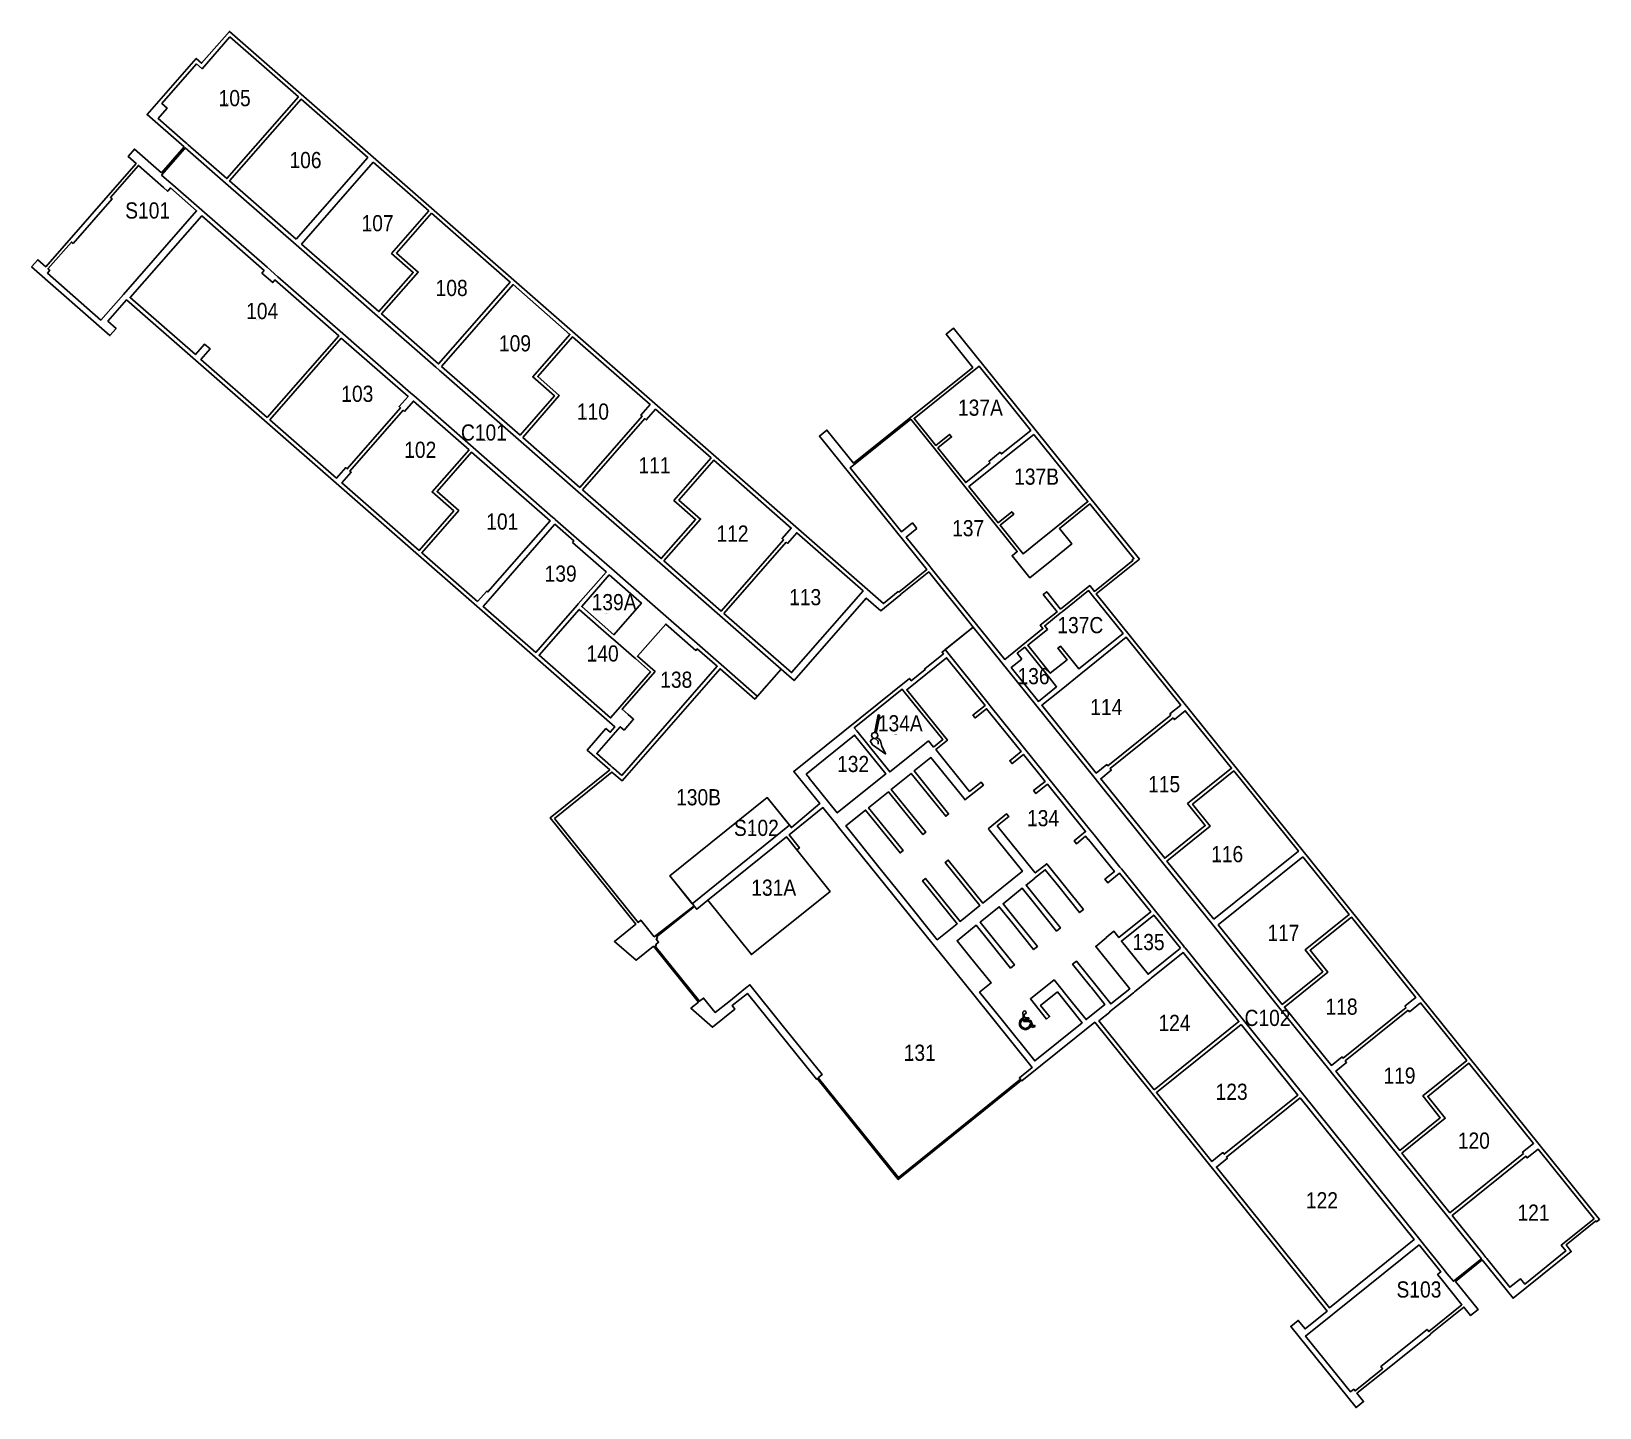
# Model space of a CAD drawing. Header units: inches. Extents: x 69237155 to 69239772, y 27657309 to 27659606.
import ezdxf
from ezdxf.enums import TextEntityAlignment as Align

# ---------------------------------------------------------------- set-up
doc = ezdxf.new("R2010")
doc.units = ezdxf.units.IN
doc.header["$LTSCALE"] = 100
doc.header["$MEASUREMENT"] = 0
doc.layers.get('0').update_dxf_attribs({"linetype": 'CONTINUOUS'})
for name, color, linetype in [('A-IDEN-ICON', 4, 'CONTINUOUS'), ('A-IDEN-SNUM', 4, 'CONTINUOUS'), ('A-IDEN-VNUM', 4, 'CONTINUOUS'), ('AREA-ASSIGN', 7, 'CONTINUOUS'), ('AREA-GROSS', 1, 'CONTINUOUS')]:
    doc.layers.add(name, color=color, linetype=linetype)
doc.layers.get('0').off()
doc.styles.add('CP_ROOMSNUMBER', font='arial.ttf', dxfattribs={"height": 1})
doc.styles.add('CP_ROOMVNUMBER', font='arial.ttf', dxfattribs={"width": 0.85, "height": 0.075})

# ---------------------------------------------------------------- blocks, each defined once
blk = doc.blocks.new('CPCUST')
for p, q in [((0.0171, -0.0639), (0.02, -0.0466)), ((0.0358, -0.0705), (0.0171, -0.0639)), ((0.0262, -0.0408), (0.0446, -0.0406)), ((0.0297, -0.0341), (0.0376, -0.0302)), ((0.1117, -0.0625), (0.0358, -0.0705)), ((0.0376, -0.0302), (0.0533, -0.0324)), ((0.0446, -0.0406), (0.0543, -0.0505)), ((0.0533, -0.0324), (0.0745, -0.0479)), ((0.0745, -0.0479), (0.1117, -0.0625))]:
    blk.add_line(p, q)
at = {"const_width": 0.015}
blk.add_lwpolyline([(-0.03, 0.05), (0.01, -0.0193)], dxfattribs=at)
at = {"const_width": 0.0075}
blk.add_lwpolyline([(-0.0332, 0.0481, 1), (-0.0268, 0.0519, 1)], format="xyb", close=True, dxfattribs=at)
blk.add_circle((0.0158, -0.0313), 0.0141)
blk = doc.blocks.new('CPHC')
for p, q in [((5.5, 8), (5, 15.8)), ((6.3, 11), (6.1, 14.1)), ((4.7, 9.6), (4.6, 10.7)), ((5.5, 8), (10.8, 8)), ((10, 11), (6.3, 11)), ((6.4, 10), (10, 10)), ((6.4, 9), (6.4, 10)), ((11.5, 9), (6.4, 9)), ((10, 11), (10, 10)), ((10.8, 8), (12.7, 3)), ((10.9, 5.7), (11.5, 4.2)), ((11.5, 9), (13.3, 4.3)), ((15.2, 3.9), (12.7, 3)), ((14.8, 4.9), (13.3, 4.3)), ((14.8, 4.9), (15.2, 3.9))]:
    blk.add_line(p, q)
for centre, radius, start, end in [((6.4, 15.5), 1.38, 260.2584, 166.6451), ((7, 6.3), 5, 118.3454, 334.8586), ((7, 6.3), 4, 125.1719, 350.8537)]:
    blk.add_arc(centre, radius, start, end)

msp = doc.modelspace()

# ---------------------------------------------------------------- linework, layer by layer
at = {"layer": 'AREA-ASSIGN', "flags": 128}
for points in [[(69237486.2, 27659597), (69237439.8, 27659543.9), (69237430.7, 27659551.8), (69237372.8, 27659485.7), (69237381.4, 27659478.2), (69237366.4, 27659461), (69237412.5, 27659420.6), (69237414.5, 27659418.9), (69237416.6, 27659417), (69237481.3, 27659360.4), (69237600.7, 27659496.8), (69237486.2, 27659597)], [(69237597.1, 27659259.2), (69237716.4, 27659395.6), (69237605.1, 27659493), (69237485.8, 27659356.6)], [(69237836.4, 27659040.2), (69237835.7, 27659040.8), (69237829.9, 27659045.9), (69237732.4, 27659131.1), (69237596.8, 27659249.8), (69237478.8, 27659353), (69237411.8, 27659411.6), (69237410.3, 27659409.8), (69237372.8, 27659366.9), (69237372.3, 27659366.4), (69237384.5, 27659355.8), (69237391.3, 27659349.8), (69237391.4, 27659349.8), (69237435, 27659311.7), (69237439.5, 27659307.7), (69237548.3, 27659212.5), (69237566.3, 27659196.7), (69237674.9, 27659101.8), (69237788.4, 27659002.5), (69237793.1, 27658998.3), (69237892.3, 27658911.5), (69238025.5, 27658795), (69238028.5, 27658792.5), (69238029.3, 27658791.7), (69238064.8, 27658760.7), (69238123.6, 27658709.2), (69238182.4, 27658657.8), (69238218.2, 27658626.4), (69238270.6, 27658580.6), (69238306.2, 27658549.5), (69238366.5, 27658496.7), (69238406.1, 27658541.9), (69238303.8, 27658631.3), (69238203.6, 27658719), (69238067.7, 27658837.8), (69237968, 27658925.1), (69237838.9, 27659038)], [(69237224.7, 27659252), (69237221.8, 27659254.5), (69237182.8, 27659210), (69237185.8, 27659207.5), (69237181.7, 27659202.7), (69237271.2, 27659124.4), (69237308.7, 27659167.3), (69237430.7, 27659306.7), (69237387.1, 27659344.9), (69237382.6, 27659339.7), (69237382.5, 27659339.7), (69237375.7, 27659345.7), (69237333.7, 27659382.4), (69237287, 27659329), (69237289.9, 27659326.5)], [(69237725.4, 27659387.7), (69237606.1, 27659251.3), (69237735, 27659138.5), (69237792.3, 27659204), (69237756.1, 27659235.6), (69237818.2, 27659306.6)], [(69237548.5, 27658961.8), (69237667.9, 27659098.3), (69237561.6, 27659191.3), (69237557.8, 27659186.9), (69237539.7, 27659202.7), (69237543.5, 27659207.1), (69237439.3, 27659298.3), (69237319.9, 27659161.8), (69237428.7, 27659066.7), (69237444.1, 27659084.4), (69237453.2, 27659076.5), (69237437.7, 27659058.8)], [(69237822.6, 27659302.7), (69237764.4, 27659236.2), (69237800.6, 27659204.6), (69237739.4, 27659134.7), (69237834.7, 27659051.3), (69237954, 27659187.7)], [(69237839.6, 27659047), (69237970.5, 27658932.5), (69238027.8, 27658998), (69237991.7, 27659029.6), (69238053.8, 27659100.5), (69237958.9, 27659183.5)], [(69237672.3, 27659094.4), (69237553, 27658958), (69237664.3, 27658860.6), (69237679.7, 27658878.3), (69237682.3, 27658876.1), (69237771.2, 27658977.7), (69237768.6, 27658979.9), (69237783.6, 27658997)], [(69237975, 27658928.6), (69238070.3, 27658845.2), (69238174.2, 27658964), (69238172.1, 27658965.8), (69238187.6, 27658983.4), (69238058.2, 27659096.6), (69238000, 27659030.1), (69238036.1, 27658998.5)], [(69238755.2, 27658885.9), (69238753, 27658888.6), (69238771.7, 27658903.7), (69238773.9, 27658901), (69238822.8, 27658940.3), (69238736.5, 27659047.5), (69238628.2, 27658960.3), (69238664.5, 27658915.2), (69238687.3, 27658933.5), (69238690.6, 27658929.4), (69238667.8, 27658911.1), (69238714.4, 27658853.1)], [(69237885.4, 27658908), (69237792.6, 27658989.1), (69237777.6, 27658972), (69237775.6, 27658973.8), (69237686.7, 27658872.2), (69237688.8, 27658870.4), (69237673.3, 27658852.7), (69237802.2, 27658740), (69237859.9, 27658806), (69237823.8, 27658837.6)], [(69238074.7, 27658841.3), (69238206.1, 27658726.4), (69238263.4, 27658791.8), (69238227.3, 27658823.4), (69238289.4, 27658894.4), (69238196.6, 27658975.5), (69238181.2, 27658957.9), (69238178.6, 27658960.1)], [(69238632.7, 27658776.5), (69238615.1, 27658762.3), (69238653.2, 27658714.9), (69238655, 27658712.7), (69238656.6, 27658710.6), (69238704.1, 27658651.6), (69238732.3, 27658616.5), (69238779.3, 27658558.2), (69238843.1, 27658609.5), (69238838.7, 27658615), (69238866.8, 27658637.5), (69238843.6, 27658666.3), (69238849.4, 27658670.9), (69238872.5, 27658642.2), (69238921.1, 27658681.2), (69238928.9, 27658671.5), (69238993.2, 27658723.2), (69238992.2, 27658724.3), (69238994.9, 27658726.4), (69238921.6, 27658817.5), (69238870.6, 27658776.4), (69238891.2, 27658750.8), (69238857.9, 27658724), (69238821.1, 27658694.4), (69238799, 27658721.8), (69238791.6, 27658731), (69238800.3, 27658738), (69238765.8, 27658780.9), (69238713, 27658846.5), (69238662.1, 27658909.8), (69238622.5, 27658959), (69238521.3, 27658877.6), (69238606.9, 27658771.1), (69238625.2, 27658785.8)], [(69238828.1, 27658933.7), (69238779.2, 27658894.3), (69238760.5, 27658879.3), (69238719.7, 27658846.5), (69238768.3, 27658786.2), (69238791, 27658804.5), (69238794.3, 27658800.5), (69238771.5, 27658782.1), (69238805.1, 27658740.5), (69238809.9, 27658734.4), (69238834, 27658753.8), (69238865.2, 27658778.9), (69238918.3, 27658821.6)], [(69237899.8, 27658654.5), (69237915.3, 27658672.2), (69237916.9, 27658670.8), (69238020.8, 27658789.5), (69237889.8, 27658904.1), (69237832.1, 27658838.2), (69237868.2, 27658806.6), (69237806.6, 27658736.1)], [(69238210.6, 27658722.5), (69238306.3, 27658638.7), (69238410.2, 27658757.5), (69238407.7, 27658759.7), (69238423.1, 27658777.4), (69238293.8, 27658890.5), (69238235.6, 27658824), (69238271.7, 27658792.4)], [(69238058.2, 27658753.2), (69238060.5, 27658755.8), (69238028.7, 27658783.6), (69238028.2, 27658783), (69237924.3, 27658664.3), (69237908.9, 27658646.6), (69237996.7, 27658569.8), (69238065.7, 27658648.6), (69238067.8, 27658651), (69238114.1, 27658703.9), (69238114.3, 27658704.1)], [(69238310.8, 27658634.8), (69238410.8, 27658547.3), (69238423.7, 27658536.1), (69238539.3, 27658668.3), (69238543, 27658672.5), (69238432.2, 27658769.4), (69238416.7, 27658751.8), (69238414.7, 27658753.6)], [(69238119.4, 27658699), (69238073.4, 27658646.4), (69238127.1, 27658599.4), (69238173.1, 27658652)], [(69238925.4, 27658665.5), (69238919.3, 27658673.1), (69238875, 27658637.4), (69238872.1, 27658635.1), (69238846.1, 27658614.2), (69238850.8, 27658608.3), (69238817.8, 27658581.7), (69238855.4, 27658535), (69238883.4, 27658557.6), (69238868.1, 27658576.6), (69238872.5, 27658580.2), (69238889.7, 27658559), (69238903.1, 27658542.3), (69238976.8, 27658601.6)], [(69238125.3, 27658592.5), (69238123.3, 27658594.3), (69238069.2, 27658641.6), (69238002.2, 27658565), (69238121.5, 27658460.6), (69238133.9, 27658474.8), (69238137, 27658478.4), (69238188.5, 27658537.2), (69238163.1, 27658559.4), (69238163.1, 27658559.4), (69238161.1, 27658561.2)], [(69238140.2, 27658364.6), (69238299.5, 27658546.7), (69238266.3, 27658575.7), (69238264, 27658573.1), (69238213.6, 27658617.2), (69238166.5, 27658563.4), (69238195.9, 27658537.7), (69238140.9, 27658474.9), (69238150.9, 27658466.1), (69238159.9, 27658458.2), (69238144.1, 27658440.2), (69238137.7, 27658445.8), (69238125.9, 27658432.2), (69238098.6, 27658401), (69238121.8, 27658380.7), (69238124.4, 27658378.5), (69238126.3, 27658376.8)], [(69239528.5, 27657520.7), (69239574.8, 27657557.9), (69239518.6, 27657627.7), (69239434.7, 27657732), (69239326.3, 27657866.7), (69239322.4, 27657871.6), (69239238.7, 27657975.6), (69239126.4, 27658115.2), (69239042.5, 27658219.4), (69238933.9, 27658354.4), (69238930, 27658359.3), (69238832.7, 27658480.2), (69238784.7, 27658539.9), (69238775.3, 27658551.6), (69238726.6, 27658612), (69238679.9, 27658574.4), (69238751.6, 27658485.3), (69238755.1, 27658480.9), (69238755, 27658480.9), (69238920.5, 27658275.2), (69238920.5, 27658275.2), (69238928.6, 27658265.2), (69238971.7, 27658211.6), (69238972.1, 27658211.1), (69238974.2, 27658208.6), (69239030.9, 27658138.1), (69239077.6, 27658080.1), (69239079.6, 27658077.6), (69239080.3, 27658076.8), (69239177.6, 27657955.9), (69239276, 27657833.5), (69239472, 27657589.9), (69239475.8, 27657585.2), (69239512.1, 27657540), (69239517.9, 27657532.9), (69239528, 27657520.3)], [(69239056.6, 27658465), (69239054.9, 27658467.2), (69239073.2, 27658481.9), (69238982.1, 27658595), (69238906.3, 27658534), (69238873.4, 27658507.6), (69238841, 27658481.5), (69238932, 27658368.3), (69238949.7, 27658382.5), (69238951.5, 27658380.4)], [(69238808, 27658558.7), (69238790.3, 27658544.4), (69238835.7, 27658488.1), (69238866, 27658512.5), (69238854.1, 27658527.3), (69238813, 27658578.5), (69238800.3, 27658568.3)], [(69238751.8, 27658275.5), (69238782.5, 27658300.2), (69238786.1, 27658295.7), (69238766.9, 27658280.3), (69238827.2, 27658205.4), (69238830.2, 27658201.7), (69238849.4, 27658217.1), (69238910.7, 27658140.8), (69238904.3, 27658135.7), (69238869.4, 27658179), (69238846.9, 27658207.1), (69238829.2, 27658192.9), (69238828.3, 27658192.1), (69238814.9, 27658181.4), (69238837.5, 27658153.3), (69238872.4, 27658110), (69238865.9, 27658104.8), (69238831.1, 27658148.1), (69238808.5, 27658176.2), (69238776.6, 27658150.5), (69238799.1, 27658122.4), (69238834, 27658079.1), (69238827.6, 27658073.9), (69238792.7, 27658117.3), (69238770.1, 27658145.3), (69238738.2, 27658119.6), (69238760.8, 27658091.6), (69238795.6, 27658048.2), (69238789.2, 27658043), (69238754.3, 27658086.4), (69238731.8, 27658114.4), (69238699.8, 27658088.7), (69238722.4, 27658060.7), (69238756.6, 27658018.2), (69238737.4, 27658002.7), (69238775.5, 27657955.3), (69238775.5, 27657955.3), (69238829.5, 27657888.2), (69238908.5, 27657951.8), (69238867.2, 27658003.2), (69238839.1, 27657980.6), (69238854.2, 27657962), (69238849.3, 27657958), (69238822.3, 27657991.6), (69238861.6, 27658023.3), (69238892.4, 27657985), (69238892.4, 27657985), (69238915, 27657957), (69238946.5, 27657982.3), (69238924, 27658010.4), (69238922.7, 27658012), (69238892.5, 27658049.5), (69238898.9, 27658054.7), (69238931.3, 27658014.4), (69238930.9, 27658014.1), (69238930.9, 27658014.1), (69238931.3, 27658014.4), (69238956.4, 27657983.2), (69238988, 27658008.6), (69238963.1, 27658039.6), (69238931.2, 27658079.2), (69238948.9, 27658093.5), (69238948.6, 27658093.9), (69238961.6, 27658104.4), (69238970, 27658093.9), (69239023.1, 27658136.7), (69238971.1, 27658201.3), (69238951.2, 27658185.4), (69238946.5, 27658191.2), (69238962.4, 27658204), (69238919.2, 27658257.8), (69238918.8, 27658257.5), (69238914.4, 27658262.9), (69238898.9, 27658250.4), (69238895, 27658255.3), (69238914.2, 27658270.8), (69238850.7, 27658349.8), (69238831.5, 27658334.3), (69238827.5, 27658339.2), (69238846.8, 27658354.6), (69238810.6, 27658399.5), (69238791.6, 27658384.2), (69238788, 27658388.7), (69238787.8, 27658388.5), (69238787.6, 27658389.1), (69238806.7, 27658404.4), (69238749.2, 27658475.9), (69238729.9, 27658460.4), (69238726.3, 27658464.8), (69238726.3, 27658464.9), (69238746.6, 27658481.2), (69238682.4, 27658561), (69238615.8, 27658507.4), (69238683.6, 27658423.1), (69238664.4, 27658407.7), (69238720.6, 27658337.9), (69238739.8, 27658353.3), (69238743.7, 27658348.4), (69238713, 27658323.7), (69238711.4, 27658325.8), (69238656.1, 27658394.4), (69238628.1, 27658371.9), (69238685.6, 27658300.3), (69238680.8, 27658296.4), (69238623.2, 27658367.9), (69238590.1, 27658341.3), (69238647.7, 27658269.8), (69238642.8, 27658265.8), (69238585.2, 27658337.4), (69238552.1, 27658310.7), (69238609.7, 27658239.2), (69238604.8, 27658235.3), (69238547.2, 27658306.8), (69238514.1, 27658280.2), (69238571.7, 27658208.6), (69238571.7, 27658208.6), (69238609.1, 27658162.1), (69238609.1, 27658162.1), (69238666.8, 27658090.4), (69238699.9, 27658117.1), (69238642.3, 27658188.7), (69238647.1, 27658192.7), (69238704.8, 27658121), (69238737.9, 27658147.6), (69238680.2, 27658219.3), (69238685.1, 27658223.2), (69238742.8, 27658151.5), (69238808.8, 27658204.6), (69238753.4, 27658273.5)], [(69238660.4, 27658411.9), (69238675.9, 27658424.3), (69238611.8, 27658504.1), (69238608.3, 27658508.4), (69238528.3, 27658444), (69238532.3, 27658439.1), (69238587.6, 27658370.3), (69238642.8, 27658414.7), (69238642.9, 27658414.7), (69238652.1, 27658422.2)], [(69239060.3, 27658460.4), (69238955.1, 27658375.8), (69238957.2, 27658373.2), (69238939.6, 27658358.9), (69239046.3, 27658226.3), (69239114, 27658280.8), (69239084.6, 27658317.4), (69239158, 27658376.5), (69239080.7, 27658472.5), (69239062.4, 27658457.8)], [(69238448.2, 27658366.8), (69238453.5, 27658360.2), (69238453.2, 27658359.9), (69238460.1, 27658351.3), (69238460.5, 27658350.9), (69238499.9, 27658301.9), (69238580.9, 27658367), (69238528.9, 27658431.7)], [(69239128.2, 27658124.4), (69239269.4, 27658238), (69239161.6, 27658371.9), (69239092.8, 27658316.5), (69239122.3, 27658279.9), (69239050, 27658221.7)], [(69238383, 27658327.6), (69238220.6, 27658196.7), (69238257.8, 27658150.5), (69238420.3, 27658281.3)], [(69238408.1, 27657947.9), (69238474.6, 27657865.2), (69238468.2, 27657860), (69238602, 27657693.7), (69238805.8, 27657857.6), (69238803.9, 27657859.9), (69238825.1, 27657876.9), (69238727.6, 27657998.2), (69238669.7, 27658070.1), (69238659.9, 27658082.2), (69238502.2, 27658278.3), (69238497.3, 27658284.3), (69238497.3, 27658284.3), (69238492, 27658290.9), (69238476, 27658310.8), (69238419.5, 27658265.3), (69238436.8, 27658243.7), (69238432.3, 27658240.1), (69238488, 27658171), (69238356.7, 27658065.4), (69238283.8, 27658156.1), (69238265.3, 27658141.2), (69238261.5, 27658145.9), (69238198.4, 27658095.1), (69238200, 27658093.2), (69238197.7, 27658091.3), (69238201.7, 27658086.2), (69238197.1, 27658082.5), (69238198, 27658081.3), (69238196.1, 27658079.8), (69238270.1, 27657987.7), (69238276.7, 27657993), (69238296.3, 27657968.7), (69238319, 27657986.9), (69238319, 27657986.9), (69238346.8, 27658009.3), (69238354, 27658015.1), (69238408.1, 27657947.9)], [(69238432.3, 27658240.1), (69238432.7, 27658240.5), (69238415.4, 27658262), (69238283.8, 27658156.1), (69238356.7, 27658065.4), (69238488, 27658171)], [(69239276.9, 27658228.6), (69239135.8, 27658115.1), (69239242.5, 27657982.4), (69239310.3, 27658036.9), (69239280.8, 27658073.6), (69239354.2, 27658132.6)], [(69239072.5, 27658076), (69239027.9, 27658131.5), (69238974, 27658088.2), (69239018.7, 27658032.7)], [(69239449.1, 27657977.3), (69239447.3, 27657979.4), (69239458.8, 27657988.7), (69239465.6, 27657994.1), (69239357.9, 27658128), (69239289, 27658072.7), (69239318.5, 27658036), (69239246.2, 27657977.8), (69239324.5, 27657880.6), (69239342.2, 27657894.8), (69239343.9, 27657892.7)], [(69239028.8, 27657839.9), (69239170.1, 27657953.6), (69239077.3, 27658068.9), (69239024, 27658026.1), (69239024, 27658026), (69239022, 27658024.4), (69238996, 27658003.6), (69238994, 27658001.9), (69238954.4, 27657970), (69238954.8, 27657969.5), (69238936.4, 27657954.8)], [(69239452.8, 27657972.7), (69239347.6, 27657888.1), (69239349.7, 27657885.5), (69239332, 27657871.2), (69239438.5, 27657738.8), (69239506.2, 27657793.3), (69239477, 27657829.7), (69239550.4, 27657888.8), (69239473.1, 27657984.8), (69239454.9, 27657970.1)], [(69239173.8, 27657949), (69239032.5, 27657835.3), (69239125.1, 27657720.2), (69239143.5, 27657735), (69239145.6, 27657732.3), (69239268.5, 27657831.2)], [(69239645.3, 27657733.4), (69239643.6, 27657735.6), (69239661.8, 27657750.3), (69239554, 27657884.2), (69239485.2, 27657828.8), (69239514.5, 27657792.4), (69239442.2, 27657734.3), (69239522.4, 27657634.6)], [(69239272.2, 27657826.7), (69239149.3, 27657727.7), (69239151, 27657725.6), (69239132.6, 27657710.8), (69239321.3, 27657476.3), (69239462.6, 27657590)], [(69239763, 27657624.6), (69239669.3, 27657740.9), (69239651.1, 27657726.2), (69239649, 27657728.9), (69239526.1, 27657630), (69239577, 27657566.7), (69239582.2, 27657560.2), (69239583.8, 27657558.2), (69239622.2, 27657510.5), (69239639.9, 27657524.7), (69239647.1, 27657515.8), (69239715.6, 27657571), (69239708.1, 27657580.4)], [(69239328.9, 27657467), (69239328.9, 27657467), (69239326.3, 27657464.9), (69239281.5, 27657428.8), (69239356.4, 27657335.8), (69239361.7, 27657340.1), (69239363.9, 27657337.4), (69239409.9, 27657374.4), (69239407.1, 27657378), (69239484.1, 27657439.9), (69239486.9, 27657436.4), (69239542.4, 27657481.1), (69239507.5, 27657524.5), (69239507.5, 27657524.5), (69239501.7, 27657531.7), (69239507.1, 27657536), (69239470.7, 27657581.1)]]:
    msp.add_lwpolyline(points, close=True, dxfattribs=at)
at = {"layer": 'AREA-ASSIGN'}
msp.add_lwpolyline([(69238027.8, 27658292.9), (69238167.5, 27658119.3), (69238172.1, 27658123.1), (69238194.5, 27658095.2), (69238260.9, 27658146.7), (69238220.4, 27658196.9), (69238383, 27658327.6), (69238423.4, 27658277.4), (69238470.7, 27658317.4), (69238427.4, 27658371.2), (69238620.2, 27658526.4), (69238623.4, 27658522.5), (69238646.7, 27658541.3), (69238645.8, 27658542.5), (69238677, 27658567.5), (69238674.8, 27658570.3), (69238726.6, 27658612), (69238652.5, 27658704.2), (69238605.7, 27658666.5), (69238605.9, 27658666.2), (69238572.5, 27658639.4), (69238548.4, 27658660.5), (69238427.9, 27658522.7), (69238406.1, 27658541.9), (69238362.3, 27658491.8), (69238304.4, 27658542.4), (69238140.8, 27658355.4), (69238123.6, 27658370), (69238027.8, 27658292.9)], close=True, dxfattribs=at)
at = {"layer": 'AREA-GROSS'}
msp.add_lwpolyline([(69237155.1, 27659213.1), (69237286, 27659098.5), (69237296.5, 27659110.6), (69237282.7, 27659122.7), (69237313.9, 27659158.4), (69238128.9, 27658445.5), (69238121, 27658436.5), (69238113.8, 27658442.8), (69238082.3, 27658406.7), (69238120.1, 27658373.6), (69238020.8, 27658293.6), (69238163.6, 27658116.2), (69238128, 27658087.6), (69238164.1, 27658056), (69238193.2, 27658079.4), (69238268.2, 27657986.2), (69238255.6, 27657976), (69238291.7, 27657944.4), (69238329.1, 27657974.5), (69238324.4, 27657980.3), (69238349.9, 27658000.8), (69238465.1, 27657857.6), (69238466.2, 27657858.5), (69238601.7, 27657690.2), (69238807.3, 27657855.7), (69238808, 27657854.9), (69238929.7, 27657952.7), (69239317.7, 27657470.5), (69239280.7, 27657440.8), (69239269.2, 27657455.1), (69239256.7, 27657445), (69239365.8, 27657309.5), (69239378.3, 27657319.5), (69239367, 27657333.5), (69239413, 27657370.6), (69239413.2, 27657370.4), (69239490.2, 27657432.3), (69239490, 27657432.5), (69239545.5, 27657477.2), (69239556.8, 27657463.2), (69239569.2, 27657473.2), (69239531.6, 27657519.9), (69239576.3, 27657555.9), (69239627.7, 27657491.9), (69239724.8, 27657570), (69239716, 27657580.9), (69239765.8, 27657621.1), (69239767.1, 27657619.5), (69239772.1, 27657623.5), (69238932.1, 27658667.6), (69239004, 27658725.5), (69238693.9, 27659110.8), (69238681.5, 27659100.8), (69238726, 27659045.4), (69238527.1, 27658885.4), (69238482.6, 27658940.8), (69238470.2, 27658930.8), (69238649.3, 27658708.1), (69238602.5, 27658670.4), (69238601.8, 27658671.3), (69238577, 27658651.4), (69237485.6, 27659606.2), (69237439.2, 27659553.1), (69237430.1, 27659561), (69237348.2, 27659467.3), (69237409.8, 27659413.4), (69237372.1, 27659370.1), (69237327, 27659409.6), (69237316.4, 27659397.6), (69237329.9, 27659385.7), (69237179.1, 27659213.3), (69237165.6, 27659225.1), (69237155.1, 27659213.1)], close=True, dxfattribs=at)

# ---------------------------------------------------------------- block references
at = {"layer": 'A-IDEN-ICON', "xscale": 360.0000000025632, "yscale": 360.0000000025632, "zscale": 360.0000000025632, "rotation": 318.8204100042616}
msp.add_blockref('CPCUST', (69238565.5, 27658443.4), dxfattribs=at)
at = {"layer": 'A-IDEN-ICON', "xscale": 2, "yscale": 2, "zscale": 2}
msp.add_blockref('CPHC', (69238799.7, 27657937.8), dxfattribs=at)

# ---------------------------------------------------------------- texts
at = {"layer": 'A-IDEN-SNUM', "linetype": 'ByBlock', "style": 'CP_ROOMSNUMBER'}
for s, p in [('172D010500', (69237476.2, 27659485)), ('172D010600', (69237594.4, 27659381.6)), ('172DS10100', (69237331.1, 27659297.5)), ('172D010700', (69237714.8, 27659276.3)), ('172D010800', (69237838.4, 27659168.2)), ('172D010400', (69237528.9, 27659123.8)), ('172D010900', (69237944, 27659075.8)), ('172D010300', (69237681, 27658991.6)), ('172D011000', (69238074.1, 27658962)), ('172D0137A0', (69238720.7, 27658968.4)), ('172DC10100', (69237907.6, 27658923.2)), ('172D010200', (69237785.9, 27658898.2)), ('172D011100', (69238176.8, 27658872.2)), ('172D0137B0', (69238814.5, 27658853.3)), ('172D010100', (69237922.8, 27658778.4)), ('172D011200', (69238307, 27658758.3)), ('172D013700', (69238700.3, 27658767.4)), ('172D013900', (69238024.3, 27658689.1)), ('172D011300', (69238428.3, 27658652.2)), ('172D0139A0', (69238110.3, 27658634.2)), ('172D0137C0', (69238907.3, 27658610.8)), ('172D014000', (69238090.3, 27658558.2)), ('172D013800', (69238213.2, 27658514.4)), ('172D013600', (69238829.2, 27658525.6)), ('172D011400', (69238930.8, 27658468.8)), ('172D0134A0', (69238593.1, 27658432.6)), ('172D013200', (69238508.3, 27658373.8)), ('172D011500', (69239027.3, 27658340.1)), ('172D0130B0', (69238250.3, 27658318.3)), ('172D013400', (69238825.2, 27658283.4)), ('172DS10200', (69238353.2, 27658270.5)), ('172D011600', (69239132.5, 27658223.4)), ('172D0131A0', (69238375.8, 27658167.4)), ('172D011700', (69239226.4, 27658092)), ('172D013500', (69239010.2, 27658084.6)), ('172D011800', (69239323.5, 27657968.9)), ('172D012400', (69239044.5, 27657941.7)), ('172DC10200', (69239203.3, 27657950.8)), ('172D013100', (69238619.4, 27657891.9)), ('172D011900', (69239420, 27657853.8)), ('172D012300', (69239140, 27657826.8)), ('172D012000', (69239544.1, 27657745.3)), ('172D012200', (69239290.7, 27657645.7)), ('172D012100', (69239643.6, 27657625.1)), ('172DS10300', (69239452.6, 27657496.9))]:
    msp.add_text(s, height=1, dxfattribs=at).set_placement(p)
at = {"layer": 'A-IDEN-VNUM', "linetype": 'ByBlock', "style": 'CP_ROOMVNUMBER', "width": 0.85}
for s, p in [('105', (69237494.3, 27659494.8)), ('106', (69237612.5, 27659391.4)), ('S101', (69237349.1, 27659307.3)), ('107', (69237732.8, 27659286.1)), ('108', (69237856.4, 27659178)), ('104', (69237540.2, 27659139.5)), ('109', (69237962.1, 27659085.6)), ('103', (69237699, 27659001.4)), ('110', (69238092.2, 27658971.7)), ('137A', (69238738.8, 27658978.2)), ('C101', (69237910.3, 27658936.8)), ('102', (69237804, 27658907.9)), ('111', (69238194.8, 27658882)), ('137B', (69238832.5, 27658863.1)), ('101', (69237940.9, 27658788.2)), ('112', (69238325, 27658768.1)), ('137', (69238718.3, 27658777.1)), ('139', (69238038.3, 27658701.3)), ('139A', (69238127.5, 27658653.7)), ('113', (69238446.3, 27658662)), ('137C', (69238905.5, 27658615.3)), ('140', (69238108.4, 27658568)), ('138', (69238231.2, 27658524.2)), ('136', (69238827.4, 27658530.2)), ('114', (69238948.9, 27658478.6)), ('134A', (69238605, 27658451.5)), ('132', (69238526.3, 27658383.6)), ('115', (69239045.3, 27658349.9)), ('130B', (69238268.4, 27658328.1)), ('134', (69238843.3, 27658293.2)), ('S102', (69238364.9, 27658277)), ('116', (69239150.5, 27658233.2)), ('131A', (69238393.9, 27658177.2)), ('135', (69239019.4, 27658086.5)), ('117', (69239244.4, 27658101.8)), ('118', (69239341.5, 27657978.7)), ('124', (69239062.6, 27657951.5)), ('C102', (69239217.9, 27657959.9)), ('131', (69238637.5, 27657901.7)), ('119', (69239438.1, 27657863.6)), ('123', (69239158, 27657836.6)), ('120', (69239562.2, 27657755.1)), ('122', (69239308.7, 27657655.5)), ('121', (69239661.7, 27657634.9)), ('S103', (69239470.6, 27657506.7))]:
    msp.add_text(s, height=27, dxfattribs=at).set_placement(p, align=Align.MIDDLE_CENTER)

doc.saveas('drawing.dxf')
